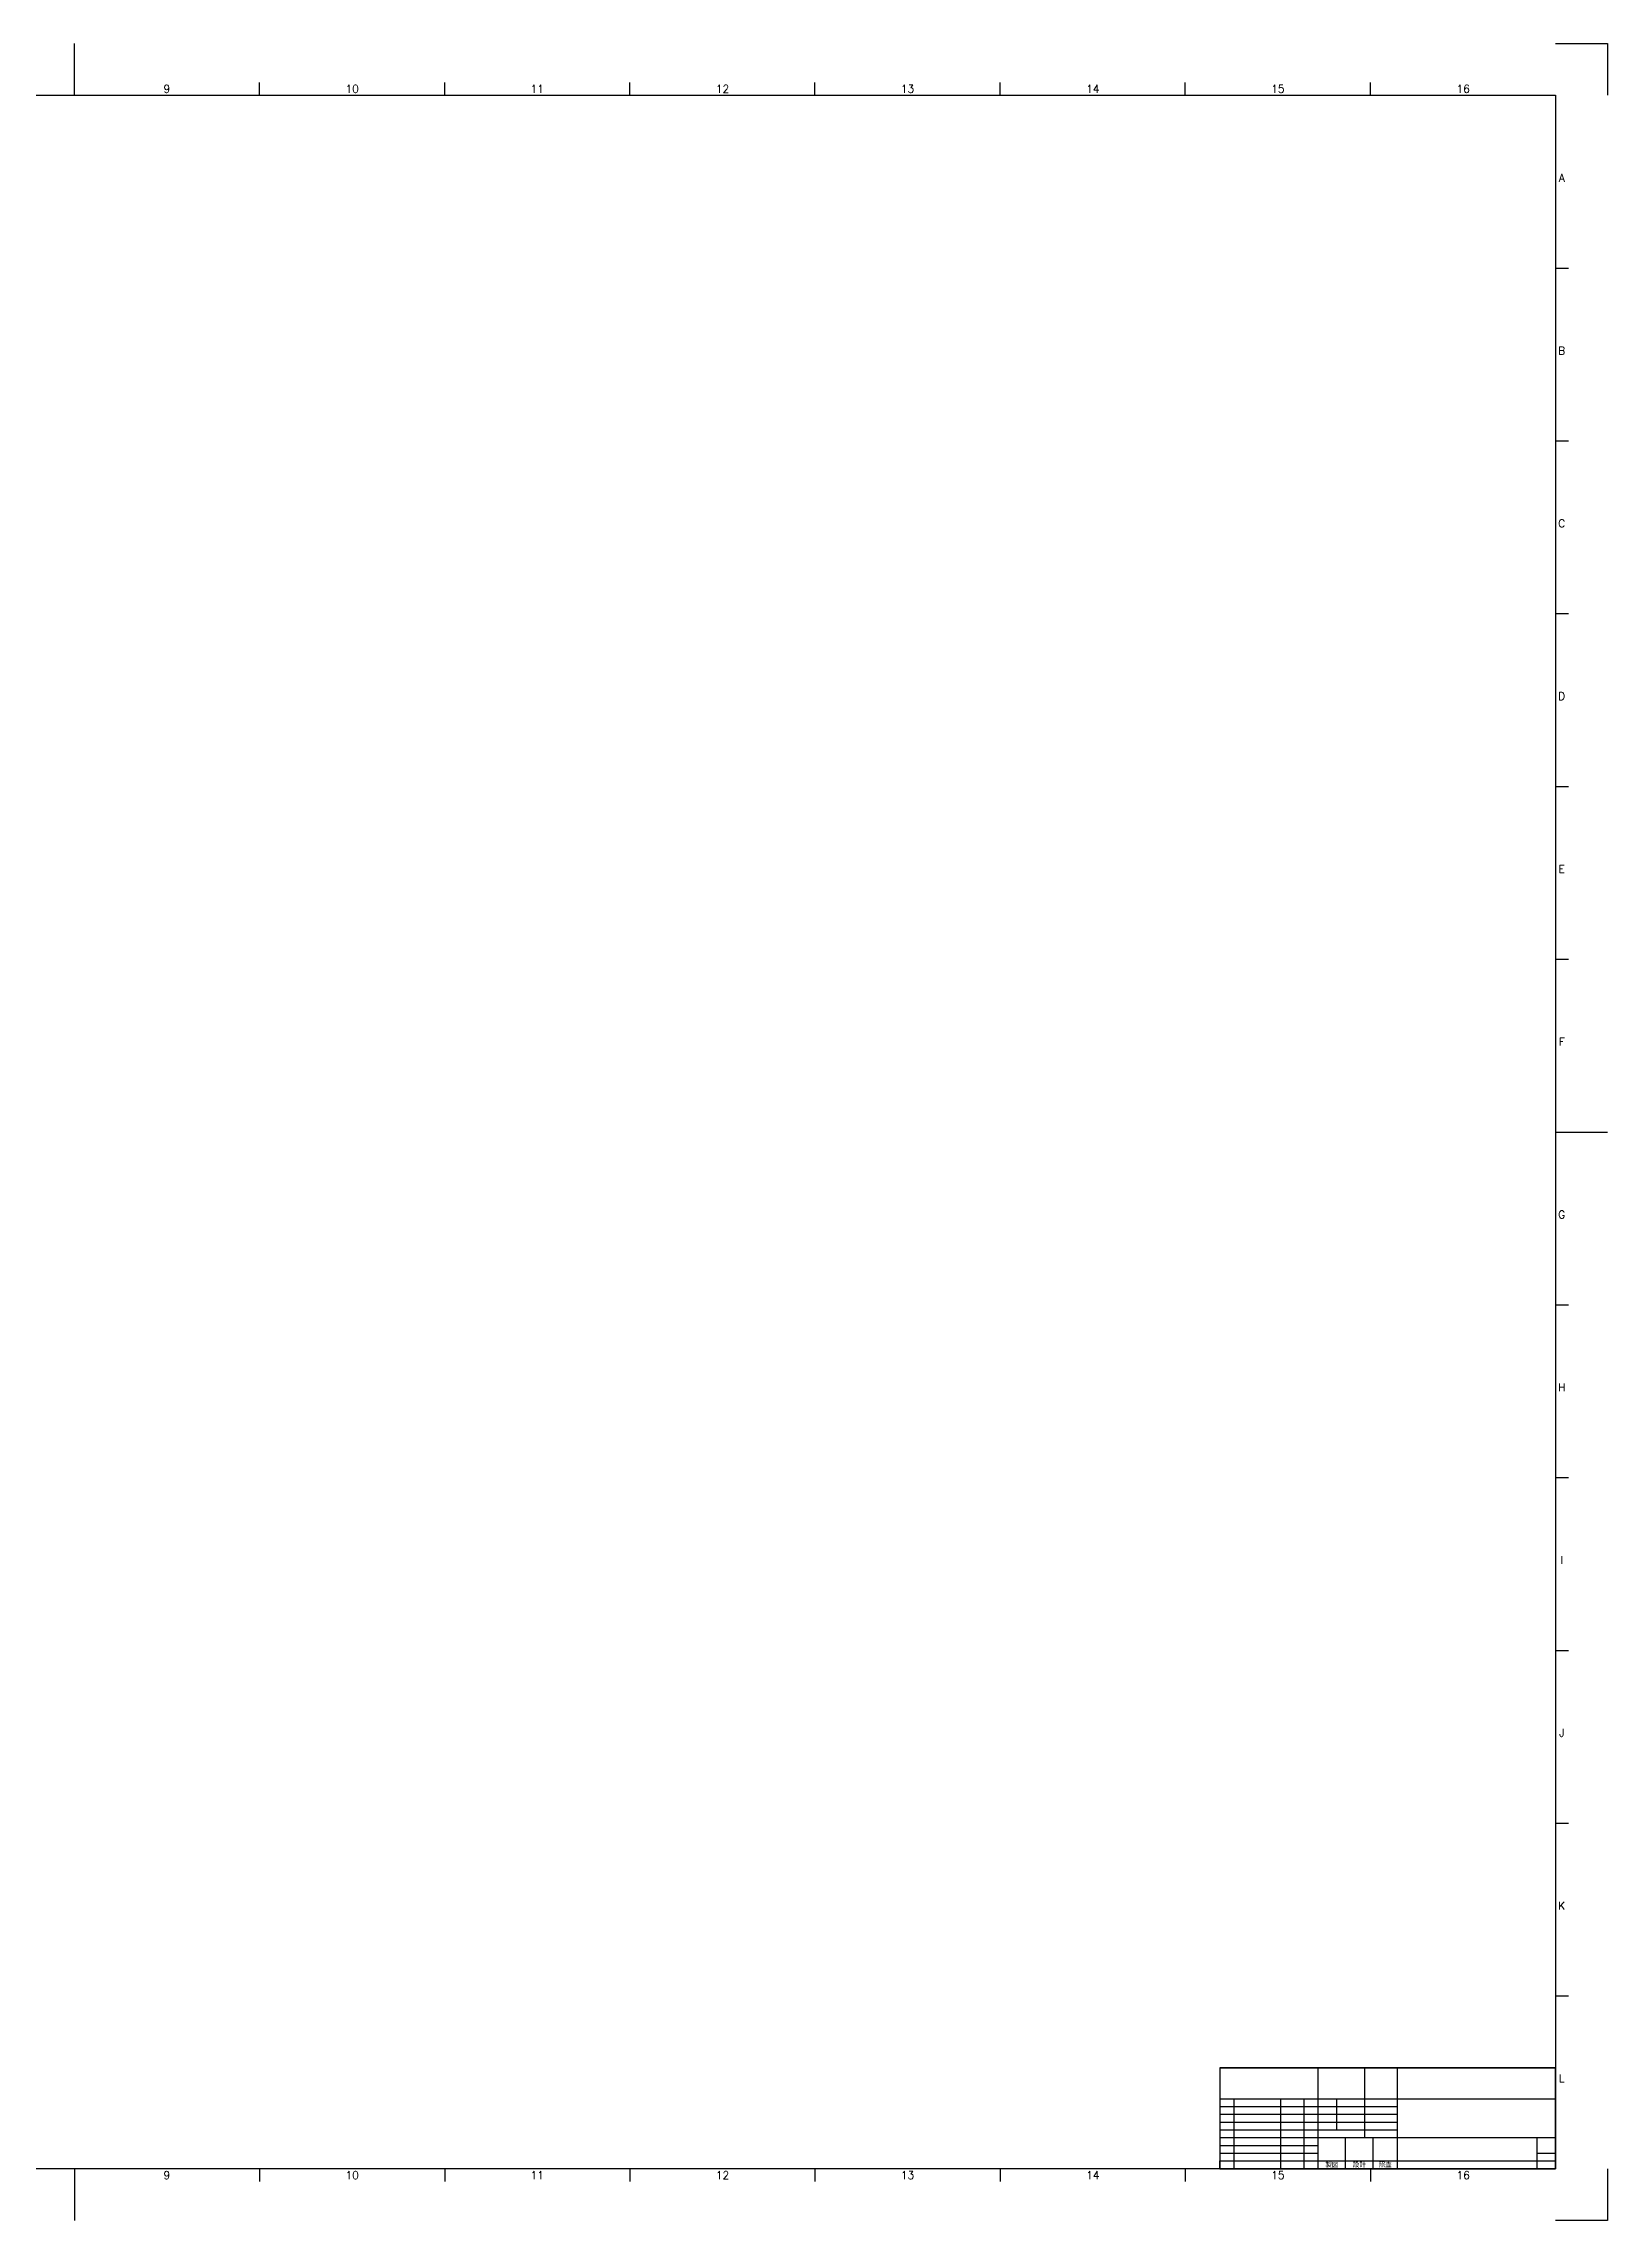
# Model space of a CAD drawing. Header units: millimetres. Extents: x 0 to 1189, y 0 to 841.
# Drawn here: x 585 to 1189, y 0 to 841 of the extents above; entities that cross this region are included whole.
import ezdxf
from ezdxf.enums import TextEntityAlignment as Align

# ---------------------------------------------------------------- set-up
doc = ezdxf.new("R2010")
doc.units = ezdxf.units.MM
doc.styles.add('Roman', font='romans', dxfattribs={"bigfont": 'bigfont'})

msp = doc.modelspace()

# ---------------------------------------------------------------- linework, layer by layer
for p, q in [((597, 821), (597, 841)), ((1169, 841), (1189, 841)), ((1189, 841), (1189, 821)), ((597, 821), (597, 826)), ((668.5, 821), (668.5, 826)), ((740, 821), (740, 826)), ((811.5, 821), (811.5, 826)), ((883, 821), (883, 826)), ((954.5, 821), (954.5, 826)), ((1026, 821), (1026, 826)), ((1097.5, 821), (1097.5, 826)), ((25, 821), (1169, 821)), ((1169, 821), (1169, 20)), ((1169, 754.25), (1174, 754.25)), ((1169, 687.5), (1174, 687.5)), ((1169, 620.75), (1174, 620.75)), ((1169, 554), (1174, 554)), ((1169, 487.25), (1174, 487.25)), ((1169, 420.5), (1189, 420.5)), ((1169, 420.5), (1174, 420.5)), ((1169, 353.75), (1174, 353.75)), ((1169, 287), (1174, 287)), ((1169, 220.25), (1174, 220.25)), ((1169, 153.5), (1174, 153.5)), ((1169, 86.75), (1174, 86.75)), ((1169, 20), (25, 20)), ((597, 20), (597, 0)), ((597, 20), (597, 15)), ((668.5, 20), (668.5, 15)), ((740, 20), (740, 15)), ((811.5, 20), (811.5, 15)), ((883, 20), (883, 15)), ((954.5, 20), (954.5, 15)), ((1026, 20), (1026, 15)), ((1097.5, 20), (1097.5, 15)), ((1189, 20), (1189, 0)), ((1189, 0), (1169, 0))]:
    msp.add_line(p, q)
at = {"color": 0}
for p, q in [((1039.3, 59), (1169, 59)), ((1169, 59), (1039.3, 59)), ((1039.3, 59), (1039.3, 20)), ((1077.13, 59), (1077.13, 35)), ((1095.14, 59), (1095.14, 32)), ((1107.75, 59), (1107.75, 20)), ((1169, 59), (1169, 20)), ((1169, 20), (1169, 59)), ((1039.3, 47), (1169, 47)), ((1039.3, 44), (1107.75, 44)), ((1044.7, 47), (1044.7, 20)), ((1062.72, 47), (1062.72, 20)), ((1071.72, 47), (1071.72, 20)), ((1084.33, 47), (1084.33, 35)), ((1039.3, 41), (1107.75, 41)), ((1039.3, 38), (1107.75, 38)), ((1039.3, 35), (1077.13, 35)), ((1077.13, 35), (1107.75, 35)), ((1077.13, 35), (1077.13, 20)), ((1039.3, 32), (1077.13, 32)), ((1039.3, 29), (1077.13, 29)), ((1039.3, 26), (1077.13, 26)), ((1077.13, 32), (1169, 32)), ((1087.77, 32), (1087.77, 20)), ((1098.4, 32), (1098.4, 20)), ((1161.79, 32), (1161.79, 20)), ((1161.79, 26), (1169, 26)), ((1039.3, 23), (1169, 23)), ((1039.3, 20), (1039.3, 23)), ((1039.3, 20), (1169, 20))]:
    msp.add_line(p, q, dxfattribs=at)

# ---------------------------------------------------------------- texts
at = {"style": 'Roman'}
for s, p in [('9', (632.75, 822)), ('10', (704.25, 822)), ('11', (775.75, 822)), ('12', (847.25, 822)), ('13', (918.75, 822)), ('14', (990.25, 822)), ('15', (1061.75, 822)), ('16', (1133.25, 822)), ('A', (1171.34, 787.62)), ('B', (1171.34, 720.88)), ('C', (1171.34, 654.12)), ('D', (1171.34, 587.38)), ('E', (1171.34, 520.62)), ('F', (1171.34, 453.88)), ('G', (1171.34, 387.12)), ('H', (1171.34, 320.38)), ('I', (1171.34, 253.62)), ('J', (1171.34, 186.88)), ('K', (1171.34, 120.12)), ('L', (1171.34, 53.38)), ('9', (632.75, 16)), ('10', (704.25, 16)), ('11', (775.75, 16)), ('12', (847.25, 16)), ('13', (918.75, 16)), ('14', (990.25, 16)), ('15', (1061.75, 16)), ('16', (1133.25, 16))]:
    msp.add_text(s, height=3, dxfattribs=at).set_placement(p, align=Align.CENTER)
at = {"color": 0, "style": 'Roman'}
for s, p in [('\\M+190BB\\M+1907D', (1082.57, 20.48)), ('\\M+190DD\\M+18C76', (1093.21, 20.48)), ('\\M+18FC6\\M+18DB8', (1103.16, 20.55))]:
    msp.add_text(s, height=1.7917, dxfattribs=at).set_placement(p, align=Align.CENTER)

doc.saveas('drawing.dxf')
